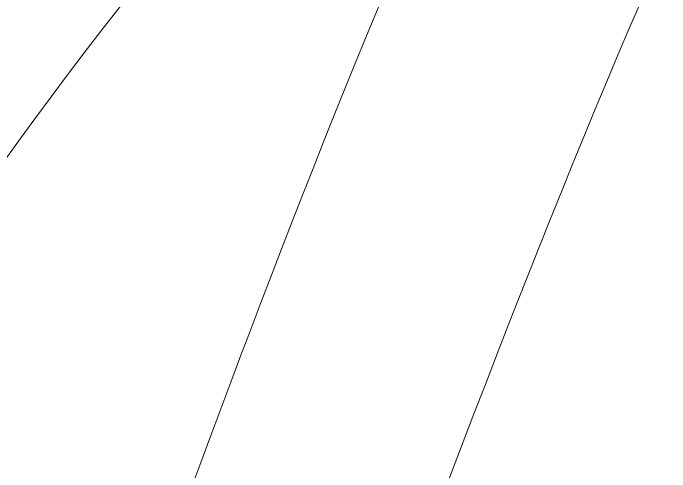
# Model space of a CAD drawing. Extents: x -864 to 2539, y -2536 to -44.
# Drawn here: x 637.75 to 653.1, y -906.73 to -896.02 of the extents above; entities that cross this region are included whole.
import ezdxf

# ---------------------------------------------------------------- set-up
doc = ezdxf.new("R2010")
doc.units = 0
doc.header["$MEASUREMENT"] = 0
doc.layers.add('Layer 1', color=7, linetype='Continuous', lineweight=0)

msp = doc.modelspace()

# ---------------------------------------------------------------- linework, layer by layer
at = {"layer": 'Layer 1'}
for points, knots in [([(978.18, -956.615), (976.98, -952.275), (974.89, -948.625), (971.93, -945.715), (967.19, -941.065), (957.91, -935.055), (943.57, -927.325), (930.41, -920.235), (918.06, -912.845), (906.82, -905.335), (940.44, -868.065), (957.48, -817.305), (957.48, -754.405), (957.48, -712.345), (949.68, -675.185), (934.29, -643.955), (918.86, -612.635), (895.81, -588.145), (865.77, -571.145), (835.78, -554.185), (799.42, -545.585), (757.68, -545.585), (726.93, -545.585), (699.07, -550.465), (674.87, -560.085), (650.63, -569.725), (629.77, -583.845), (612.87, -602.035), (595.97, -620.205), (582.9, -642.535), (574, -668.405), (565.13, -694.195), (560.63, -722.955), (560.63, -753.855), (560.63, -784.205), (564.94, -812.675), (573.45, -838.475), (581.98, -864.345), (594.86, -886.995), (611.75, -905.795), (628.65, -924.635), (649.84, -939.265), (674.73, -949.265), (699.57, -959.255), (728.03, -964.325), (759.33, -964.325), (797.42, -964.325), (830.12, -957.625), (856.54, -944.415), (870.34, -954.305), (883.24, -963.105), (894.9, -970.575), (906.85, -978.245), (917.43, -984.175), (926.34, -988.225), (935.41, -992.335), (943.28, -994.415), (949.73, -994.415), (957.88, -994.415), (964.91, -991.305), (970.64, -985.145), (970.68, -985.105), (970.72, -985.055), (970.76, -985.015), (976.47, -978.825), (979.37, -972.475), (979.37, -966.155), (979.37, -962.675), (978.97, -959.495), (978.18, -956.615)], [0, 0, 0, 0, 1, 1, 1, 2, 2, 2, 3, 3, 3, 4, 4, 4, 5, 5, 5, 6, 6, 6, 7, 7, 7, 8, 8, 8, 9, 9, 9, 10, 10, 10, 11, 11, 11, 12, 12, 12, 13, 13, 13, 14, 14, 14, 15, 15, 15, 16, 16, 16, 17, 17, 17, 18, 18, 18, 19, 19, 19, 20, 20, 20, 21, 21, 21, 22, 22, 22, 23, 23, 23, 23]), ([(650.911, -881.949), (641.611, -892.513), (630.338, -900.718), (617.662, -906.306), (616.668, -905.259), (615.685, -904.2), (614.72, -903.125), (613.324, -901.57), (611.967, -899.979), (610.627, -898.371), (624.2, -893.067), (638.112, -888.812), (650.911, -881.949)], [0, 0, 0, 0, 1, 1, 1, 2, 2, 2, 3, 3, 3, 4, 4, 4, 4]), ([(652.21, -883.249), (645.465, -895.83), (641.24, -909.487), (636.061, -922.838), (633.29, -920.715), (630.589, -918.515), (627.977, -916.224), (633.562, -903.66), (641.723, -892.482), (652.21, -883.249)], [0, 0, 0, 0, 1, 1, 1, 2, 2, 2, 3, 3, 3, 3]), ([(657.553, -885.092), (653.43, -899.516), (652.038, -915.174), (651.72, -930.553), (651.314, -931.278), (650.911, -932.004), (650.511, -932.731), (647.091, -930.652), (643.778, -928.452), (640.554, -926.155), (646.169, -912.521), (650.513, -898.062), (657.553, -885.092)], [0, 0, 0, 0, 1, 1, 1, 2, 2, 2, 3, 3, 3, 4, 4, 4, 4])]:
    msp.add_open_spline(points, degree=3, knots=knots, dxfattribs=at)

doc.saveas('drawing.dxf')
